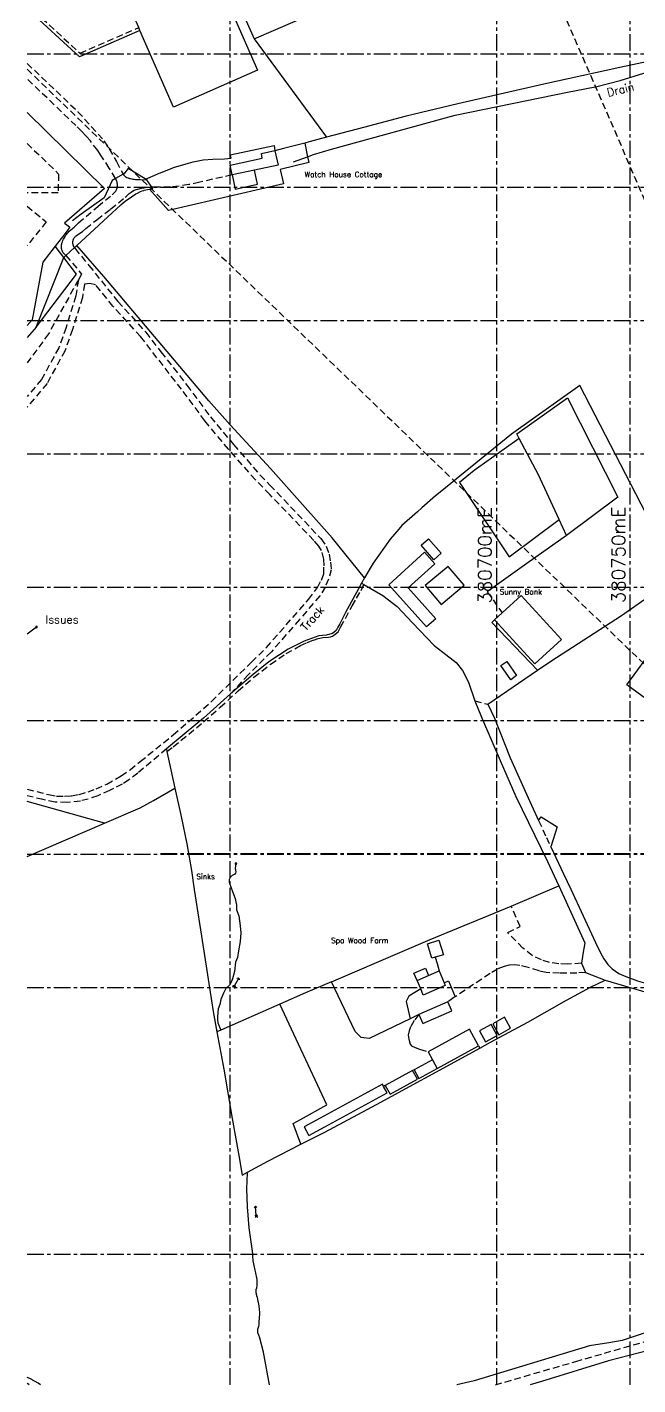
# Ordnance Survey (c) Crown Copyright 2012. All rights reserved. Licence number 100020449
# Model space of a CAD drawing. Extents: x 380524 to 381571, y 430951 to 432014.
# Drawn here: x 380524 to 380753, y 430951 to 431460 of the extents above; entities that cross this region are included whole.
import ezdxf

# ---------------------------------------------------------------- set-up
doc = ezdxf.new("R2010")
doc.units = 0
doc.header["$LTSCALE"] = 5
doc.header["$MEASUREMENT"] = 0
doc.linetypes.add('CENTER', pattern=[2, 1.25, -0.25, 0.25, -0.25])
doc.linetypes.add('DASHED', pattern=[0.75, 0.5, -0.25])
doc.layers.get('0').update_dxf_attribs({"linetype": 'CONTINUOUS'})
for name, color, linetype in [('DRGTEXT', 4, 'CONTINUOUS'), ('G8010001', 8, 'CONTINUOUS'), ('G8010021', 8, 'DASHED'), ('G8010030', 8, 'CONTINUOUS'), ('G8010032', 8, 'DASHED'), ('G8010057', 8, 'CONTINUOUS'), ('G8010059', 4, 'CONTINUOUS'), ('G8010069', 4, 'CONTINUOUS'), ('G8010572', 8, 'CENTER'), ('G8011006', 8, 'CONTINUOUS'), ('G8011009', 8, 'CONTINUOUS'), ('G8011010', 4, 'CONTINUOUS')]:
    doc.layers.add(name, color=color, linetype=linetype)
doc.styles.add('ROMANS', font='ROMANS.SHX')
doc.styles.get("Standard").update_dxf_attribs({"font": 'SIMPLEX.SHX'})

# ---------------------------------------------------------------- blocks, each defined once
blk = doc.blocks.new('POINT')
blk.add_lwpolyline([(0.004128, 2.318056, 1), (0.004128, -2.301944, 1), (0.004128, 2.318056)], format="xyb")
blk = doc.blocks.new('FLARROW')
at = {"color": 8}
for p, q in [((-0.016003, 0.013495), (3.833997, 3.863495)), ((27.69632, 0.005086), (0.000452, 0.005086)), ((23.908844, -0.003322), (27.758844, 3.846678)), ((27.758844, -0.003322), (31.608844, 3.846678)), ((-0.016003, -0.003322), (3.833997, -3.853322)), ((23.908844, -0.003322), (27.758844, -3.853322)), ((27.758844, -0.058184), (31.608844, -3.908184))]:
    blk.add_line(p, q, dxfattribs=at)

msp = doc.modelspace()

# ---------------------------------------------------------------- linework, layer by layer
at = {"layer": 'G8010001'}
for points in [[(380547.37, 431501.41), (380533.12, 431533.84), (380538.05, 431536.01), (380564.59, 431547.68), (380610.22, 431443.84), (380578.75, 431430.01), (380566.16, 431458.67)], [(380565.68, 431459.77), (380547.75, 431500.54)], [(380566.16, 431458.67), (380565.68, 431459.77)], [(380600.72, 431404.57), (380599.91, 431408.19), (380612.01, 431410.78), (380611.71, 431412.59), (380616.72, 431413.68)], [(380616.73, 431413.6), (380617.92, 431408.15), (380609.13, 431406.32)], [(380616.72, 431413.68), (380616.73, 431413.6)], [(380600.72, 431404.57), (380601.83, 431399.24), (380610.23, 431401.03), (380609.13, 431406.32)], [(380609.13, 431406.32), (380600.72, 431404.57)], [(380673.65, 431235.13), (380659.44, 431250.93), (380672.88, 431263.09), (380676.68, 431258.79), (380666.75, 431249.73), (380677.1, 431238.17), (380673.65, 431235.13)], [(380687.75, 431250.73), (380681.75, 431257.83), (380673.15, 431250.63), (380679.15, 431243.53), (380687.75, 431250.73)], [(380701.96, 431240.42), (380709.06, 431246.95), (380724.18, 431230.46), (380714.18, 431221.3), (380699.07, 431237.78)], [(380699.07, 431237.78), (380701.96, 431240.42)], [(380670.1, 431102.62), (380674.32, 431104.47)], [(380674.32, 431104.47), (380678.3, 431106.22)], [(380678.3, 431106.22), (380680.17, 431101.74)], [(380671.41, 431099.48), (380670.1, 431102.62)], [(380680.17, 431101.74), (380680.61, 431100.68), (380672.4, 431097.12), (380671.41, 431099.48)], [(380693.09, 431078.09), (380689.67, 431084.35), (380674.19, 431075.89)], [(380677.61, 431069.63), (380693.09, 431078.09)], [(380674.19, 431075.89), (380675.82, 431072.91)], [(380675.82, 431072.91), (380677.61, 431069.63)], [(380657.52, 431062.91), (380657.04, 431063.78), (380633.7, 431051.03), (380627.7, 431047.76), (380629.49, 431044.48), (380635.49, 431047.75), (380658.83, 431060.51), (380657.52, 431062.91)]]:
    msp.add_lwpolyline(points, dxfattribs=at)
at = {"layer": 'G8010021'}
for points in [[(380691.72, 431207.42), (380696.57, 431206.15)], [(380715.63, 431162.52), (380718.54, 431156.23), (380720.2, 431152.71)]]:
    msp.add_lwpolyline(points, dxfattribs=at)
at = {"layer": 'G8010030'}
for points in [[(380825.22, 431689.28), (380834.8, 431659.7), (380836.3, 431655.1), (380838.8, 431645.7), (380841.3, 431636.8), (380843.4, 431629.7), (380842.3, 431608.3), (380840.2, 431566), (380839.1, 431541.8), (380837.9, 431516.4), (380836.2, 431514.1), (380825.7, 431498.3), (380814.4, 431481.2), (380809.5, 431473.6), (380800.6, 431468.6), (380784.7, 431459.7), (380770.5, 431451.8), (380765.6, 431449), (380746.05, 431444.76), (380717.57, 431438.54), (380685.32, 431431.25), (380665.92, 431426.55), (380649.93, 431422.39), (380636.07, 431418.65)], [(380609.02, 431455.6), (380707.6, 431498.13), (380675.68, 431577.37), (380664.64, 431572.59)], [(380577.84, 431525.61), (380609.02, 431455.6)], [(380566.16, 431458.67), (380543.43, 431448.77), (380523.84, 431466.8)], [(380609.02, 431455.6), (380636.07, 431418.65)], [(380523.84, 431427.93), (380552.81, 431399.42), (380537.91, 431386.47), (380538.75, 431385.79), (380539.82, 431384.91), (380537.93, 431382.46), (380534.4, 431377.83)], [(380636.07, 431418.65), (380629.61, 431416.91), (380628.03, 431416.5)], [(380568.19, 431402.98), (380571.74, 431404.41), (380573.36, 431405.16), (380573.79, 431405.37), (380578.53, 431407.22), (380578.76, 431407.29), (380583.44, 431408.72), (380586.09, 431409.48), (380589.79, 431410.2), (380593.49, 431410.51), (380597.8, 431410.61), (380600.3, 431410.81), (380600, 431412.11), (380616.41, 431415.58), (380616.72, 431413.68)], [(380628.03, 431416.5), (380620.01, 431414.48), (380616.73, 431413.6)], [(380628.03, 431416.5), (380629.03, 431411.38)], [(380629.03, 431411.38), (380629.44, 431409.25), (380618.7, 431406.6), (380619.95, 431401.22), (380576.88, 431391.2), (380572.87, 431395.75), (380569.66, 431399.18)], [(380556.95, 431403.2), (380555.78, 431402.52), (380552.72, 431395.93), (380544.1, 431389.8), (380540.85, 431387.35)], [(380559.8, 431404.89), (380556.95, 431403.2)], [(380568.19, 431402.98), (380568.04, 431403.06), (380561.75, 431406.93), (380560.34, 431405.21), (380559.8, 431404.89)], [(380542.43, 431378.1), (380559, 431393.35), (380560.01, 431394.21), (380561.05, 431395.03), (380562.43, 431396.02), (380562.97, 431396.39), (380563.53, 431396.75), (380564.08, 431397.1), (380564.65, 431397.45), (380565.23, 431397.76), (380566.37, 431398.29), (380566.99, 431398.53), (380567.62, 431398.74), (380567.71, 431398.78), (380568.34, 431398.94), (380569, 431399.08), (380569.66, 431399.18)], [(380568.77, 431402.68), (380568.19, 431402.98)], [(380570.57, 431399.94), (380568.77, 431402.68)], [(380569.66, 431399.18), (380570.32, 431399.27), (380570.99, 431399.32), (380570.57, 431399.94)], [(380534.4, 431377.83), (380529.77, 431371.87), (380525.7, 431350.24), (380523.84, 431348.13)], [(380537.59, 431373.62), (380534.4, 431377.83)], [(380541.6, 431377.32), (380542.43, 431378.1)], [(380650.36, 431253.57), (380638.26, 431268.5), (380622.05, 431286.69), (380615.08, 431294.45), (380600.03, 431310.86), (380591.92, 431319.87), (380552.57, 431366.44), (380542.43, 431378.1)], [(380527.23, 431347.54), (380537.59, 431373.62)], [(380527.23, 431347.54), (380542.29, 431367.38), (380537.59, 431373.62)], [(380537.59, 431373.62), (380538.39, 431374.35)], [(380538.39, 431374.35), (380541.6, 431377.32)], [(380527.23, 431347.54), (380523.84, 431343.61)], [(380761.73, 431266.39), (380731.13, 431325.68), (380705.42, 431307.38), (380678.68, 431285.64), (380677, 431284.21), (380671.86, 431279.75), (380670.19, 431278.31), (380664.4, 431273.11), (380663.24, 431271.76), (380659.99, 431268.01), (380653.59, 431259.01), (380652.88, 431257.82), (380650.36, 431253.57)], [(380708.33, 431305.74), (380707.42, 431307.48), (380726.53, 431320.98), (380745.29, 431283.72), (380726.09, 431269.42)], [(380708.33, 431305.74), (380691.46, 431293.76), (380686.03, 431289.25), (380704.56, 431261.42), (380723.29, 431275.42)], [(380723.29, 431275.42), (380715.63, 431292.08), (380708.33, 431305.74)], [(380726.09, 431269.42), (380723.29, 431275.42)], [(380671.65, 431265.73), (380674.35, 431268.13), (380679.15, 431262.73), (380676.35, 431260.33), (380671.65, 431265.73)], [(380726.09, 431269.42), (380714.58, 431261.24), (380712.05, 431259.46), (380696.39, 431248.32)], [(380649.17, 431251.57), (380648.07, 431249.46), (380643.21, 431240.57), (380641.09, 431236.3), (380640.4, 431234.98), (380639.69, 431233.79), (380638.37, 431232.62), (380635.95, 431231.97), (380633.24, 431231.82), (380627.76, 431229.75), (380621.76, 431226.81), (380614.51, 431222.01), (380608.57, 431217.28), (380600.07, 431210.08)], [(380650.36, 431253.57), (380649.17, 431251.57)], [(380649.17, 431251.57), (380650.13, 431251.01)], [(380650.13, 431251.01), (380657.19, 431246.91), (380662.59, 431242.81), (380668.29, 431236.71), (380676.49, 431228.21), (380679.69, 431225.61), (380684.69, 431221.81), (380687.09, 431218.81), (380689.29, 431214.41), (380691.72, 431207.42)], [(380715.21, 431218.9), (380720.19, 431222.31), (380746.74, 431239.39), (380756.72, 431246.42)], [(380699.07, 431237.78), (380698.13, 431236.84), (380715.21, 431218.9)], [(380773.85, 431217.33), (380763.22, 431202.8), (380748.69, 431213.43), (380759.32, 431227.96), (380773.85, 431217.33)], [(380701.48, 431220.61), (380703.67, 431222.11), (380707.38, 431216.91), (380705.17, 431215.31), (380701.48, 431220.61)], [(380696.57, 431206.15), (380715.21, 431218.9)], [(380600.07, 431210.08), (380589.91, 431200.94), (380582.73, 431194.96), (380576.09, 431189.38)], [(380691.72, 431207.42), (380694.24, 431201.3), (380701.27, 431185.06), (380707.12, 431171.61), (380718.99, 431147.24), (380723.25, 431138.07)], [(380696.57, 431206.15), (380699.1, 431200.91), (380705.03, 431186.11), (380712.34, 431169.63), (380715.63, 431162.52)], [(380576.09, 431189.38), (380576.26, 431188.43)], [(380576.26, 431188.43), (380579.23, 431174.69)], [(380552.81, 431161.5), (380566.23, 431167.27), (380571.23, 431170.01), (380579.23, 431174.69)], [(380579.23, 431174.69), (380581.6, 431164.11), (380583.71, 431153.79), (380585.42, 431143.79), (380586.53, 431136.71), (380589.82, 431115.21), (380593.63, 431090.98), (380595, 431083.29)], [(380552.81, 431161.5), (380523.84, 431169.74)], [(380715.63, 431162.52), (380716.64, 431163.93), (380722.54, 431160.13), (380720.2, 431152.71)], [(380523.84, 431149.03), (380552.81, 431161.5)], [(380720.2, 431152.71), (380724.94, 431142.63), (380727.73, 431136.82), (380736.97, 431116.81), (380738.86, 431112.94), (380740.09, 431110.68), (380741.6, 431108.6), (380743.2, 431106.99), (380745.75, 431105.2), (380748.3, 431104.07), (380752.73, 431102.46), (380785.94, 431092.91), (380804.21, 431088.07), (380821.63, 431083.57), (380823.81, 431083.2)], [(380705.37, 431130.45), (380706.2, 431130.79), (380723.25, 431138.07)], [(380723.25, 431138.07), (380733, 431116.66), (380732.26, 431112.5), (380731.74, 431109.03)], [(380638, 431102.13), (380664.43, 431113.48), (380675.03, 431117.98), (380705.37, 431130.45)], [(380676.85, 431111.3), (380675.63, 431110.93), (380673.98, 431116.34), (380678.27, 431117.65), (380679.92, 431112.24), (380676.85, 431111.3)], [(380676.85, 431111.3), (380677.6, 431108.92), (380678.3, 431106.22)], [(380731.74, 431109.03), (380733.24, 431105.53)], [(380670.1, 431102.62), (380668.9, 431105.32), (380673.2, 431107.22), (380674.32, 431104.47)], [(380733.24, 431105.53), (380740.56, 431102.75)], [(380638, 431102.13), (380628.2, 431097.92), (380618.63, 431093.69)], [(380667.53, 431088.27), (380652.09, 431080.9), (380649.1, 431081.16), (380646.84, 431083.49), (380638, 431102.13)], [(380671.41, 431099.48), (380667, 431096.67), (380666, 431094.76), (380667.53, 431088.27)], [(380680.17, 431101.74), (380681.85, 431102.51), (380684.32, 431096.5)], [(380693.55, 431077.2), (380697.64, 431079.43), (380711.54, 431086.93), (380726.14, 431095.23), (380735.04, 431100.03), (380740.56, 431102.75)], [(380740.56, 431102.75), (380762.69, 431096.2), (380822.06, 431079.75), (380848.32, 431072.92), (380875.36, 431065.84)], [(380618.63, 431093.69), (380596.51, 431083.92)], [(380626.48, 431041.21), (380623.57, 431048.93), (380626.36, 431050.45), (380636.18, 431055.96), (380618.63, 431093.69)], [(380681.64, 431094.63), (380670.75, 431089.81)], [(380670.75, 431089.81), (380672.25, 431086.43), (380683.14, 431091.25), (380681.64, 431094.63)], [(380670.75, 431089.81), (380667.53, 431088.27)], [(380705.11, 431084.71), (380702.87, 431088.78), (380698.43, 431086.36), (380700.66, 431082.28), (380705.11, 431084.71)], [(380596.51, 431083.92), (380595, 431083.29)], [(380595, 431083.29), (380597.54, 431069.3), (380600.76, 431050.8), (380603.22, 431037.04), (380604.42, 431029.62), (380606.45, 431030.75)], [(380700.12, 431082.02), (380697.88, 431086.09), (380693.44, 431083.67), (380695.67, 431079.59), (380700.12, 431082.02)], [(380626.48, 431041.21), (380635.44, 431045.79), (380654.89, 431056.06), (380689.78, 431075.15), (380693.55, 431077.2)], [(380675.82, 431072.91), (380668.93, 431069.14)], [(380658.13, 431063.24), (380659.92, 431059.96), (380670.19, 431065.58), (380668.4, 431068.85)], [(380668.4, 431068.85), (380658.13, 431063.24)], [(380668.93, 431069.14), (380670.72, 431065.87), (380677.61, 431069.63)], [(380885.12, 431046.81), (380885.97, 431045.24), (380881.65, 431040.28), (380873.01, 431030.06), (380870.65, 431028.29), (380822.77, 431000), (380815.84, 430995.9), (380780.65, 430978.79), (380746.97, 430967.6), (380741.97, 430966.83), (380734.72, 430965.66), (380691.41, 430952.49), (380684.92, 430951.02)], [(380606.45, 431030.75), (380614.14, 431034.91), (380626.48, 431041.21)], [(380757.37, 430963.96), (380741.88, 430960.05), (380716.77, 430952.3), (380712.41, 430951.02)], [(380524.61, 430951.02), (380524.51, 430951.1), (380523.84, 430951.52)]]:
    msp.add_lwpolyline(points, dxfattribs=at)
at = {"layer": 'G8010032'}
for points in [[(380666.41, 431600.15), (380795.05, 431303.75)], [(380523.84, 431468.43), (380543.67, 431450.18), (380565.68, 431459.77)], [(380523.84, 431446.35), (380542.9, 431428.26), (380552.66, 431417.38), (380554.61, 431414.37), (380557.4, 431409.54), (380559.54, 431405.28), (380559.62, 431405.15), (380559.71, 431405.02), (380559.8, 431404.89)], [(380523.84, 431444.15), (380761.27, 431215.38)], [(380556.95, 431403.2), (380554.66, 431407.09), (380551.66, 431411.69), (380550.29, 431413.66), (380547.56, 431417.28), (380545.99, 431419.1), (380544.35, 431420.85), (380542.13, 431423.02), (380523.84, 431440.56)], [(380523.84, 431416.39), (380535.6, 431404.89), (380535.44, 431397.87), (380523.84, 431397.82)], [(380538.39, 431374.35), (380538.24, 431374.45), (380538.11, 431374.56), (380537.98, 431374.68), (380537.86, 431374.8), (380537.73, 431374.93), (380537.63, 431375.06), (380537.52, 431375.19), (380537.41, 431375.34), (380537.31, 431375.48), (380537.23, 431375.63), (380537.14, 431375.79), (380537.06, 431375.94), (380536.99, 431376.1), (380536.92, 431376.26), (380536.87, 431376.43), (380536.8, 431376.66), (380536.75, 431376.9), (380536.7, 431377.14), (380536.69, 431377.4), (380536.69, 431377.64), (380536.69, 431377.89), (380536.71, 431378.14), (380536.74, 431378.39), (380536.82, 431378.67), (380536.91, 431378.95), (380537.09, 431379.48), (380537.28, 431379.96), (380537.5, 431380.41), (380537.74, 431380.84), (380538.14, 431381.53), (380538.38, 431381.91), (380538.63, 431382.28), (380538.89, 431382.64), (380539.17, 431382.98), (380539.56, 431383.42), (380541.45, 431385.02), (380543.1, 431386.6), (380550.3, 431392.7), (380555.73, 431397.13), (380556.38, 431397.66), (380556.5, 431397.78), (380556.62, 431397.91), (380556.73, 431398.05), (380556.84, 431398.19), (380556.94, 431398.34), (380557.04, 431398.49), (380557.13, 431398.65), (380557.21, 431398.81), (380557.29, 431398.97), (380557.36, 431399.13), (380557.43, 431399.3), (380557.49, 431399.47), (380557.54, 431399.64), (380557.58, 431399.82), (380557.62, 431399.99), (380557.65, 431400.17), (380557.67, 431400.35), (380557.69, 431400.53), (380557.7, 431400.7), (380557.7, 431400.88), (380557.68, 431401.16), (380557.66, 431401.34), (380557.63, 431401.52), (380557.6, 431401.69), (380557.55, 431401.87), (380557.51, 431402.04), (380557.45, 431402.21), (380557.39, 431402.38), (380557.32, 431402.55), (380557.24, 431402.71), (380557.15, 431402.87), (380557.06, 431403.02), (380556.95, 431403.2)], [(380559.8, 431404.89), (380560.12, 431404.46), (380560.3, 431404.26), (380560.62, 431403.96), (380560.85, 431403.79), (380561.25, 431403.6), (380561.68, 431403.44), (380562.22, 431403.27), (380562.65, 431403.15), (380563.09, 431403.04), (380563.53, 431402.97), (380563.98, 431402.9), (380564.42, 431402.85), (380565.22, 431402.82), (380566.27, 431402.88), (380568.77, 431402.68)], [(380600.72, 431404.57), (380588.54, 431401.82), (380584.53, 431400.9), (380580.83, 431400.36), (380577.6, 431400.05), (380573.2, 431399.91), (380572.15, 431399.91), (380570.57, 431399.94)], [(380541.6, 431377.32), (380541.52, 431377.43), (380541.45, 431377.54), (380541.39, 431377.65), (380541.32, 431377.76), (380541.26, 431377.88), (380541.21, 431378.01), (380541.17, 431378.14), (380541.12, 431378.26), (380541.08, 431378.39), (380541.06, 431378.52), (380541.01, 431378.78), (380540.99, 431378.91), (380540.99, 431379.04), (380540.98, 431379.17), (380540.98, 431379.3), (380540.99, 431379.43), (380541, 431379.57), (380541.01, 431379.69), (380541.04, 431379.82), (380541.06, 431379.94), (380541.09, 431380.08), (380541.14, 431380.22), (380541.21, 431380.4), (380541.28, 431380.59), (380541.38, 431380.76), (380541.49, 431380.93), (380541.61, 431381.09), (380541.73, 431381.24), (380541.85, 431381.39), (380541.99, 431381.54), (380542.21, 431381.76), (380543.65, 431382.73), (380544.56, 431383.4), (380545.83, 431384.45), (380549.99, 431387.77), (380555.15, 431391.75), (380560.61, 431396.2), (380560.93, 431396.47), (380562.16, 431397.57), (380562.48, 431397.83), (380562.79, 431398.08), (380563.41, 431398.47), (380564.03, 431398.78), (380564.69, 431399.04), (380565.37, 431399.25), (380566.7, 431399.61), (380566.84, 431399.61), (380567.54, 431399.73), (380568.24, 431399.83), (380568.95, 431399.9), (380569.66, 431399.93), (380570.57, 431399.94)], [(380523.84, 431392.8), (380530.99, 431386.91), (380523.84, 431378.07)], [(380538.39, 431374.35), (380544.26, 431367.41), (380543.04, 431365.23)], [(380541.6, 431377.32), (380541.81, 431376.96), (380546.97, 431370.65), (380557.88, 431357.11), (380568.33, 431345.57), (380574.01, 431338.24), (380583.77, 431325.73), (380592.56, 431313.84), (380601.25, 431303.48), (380611.25, 431291.99), (380614.9, 431288.3), (380633.99, 431268.21), (380636.01, 431265.44), (380637.07, 431262.36), (380637.61, 431259.39), (380637.82, 431256.52), (380636.86, 431253.02), (380635.59, 431250.05), (380633.57, 431246.75), (380625.96, 431237.86), (380615.41, 431225.83), (380606.82, 431217.29), (380600.07, 431210.08)], [(380543.04, 431365.23), (380531.89, 431345.04), (380523.84, 431334.13)], [(380543.04, 431365.23), (380542.1, 431359.17), (380538.44, 431347.38), (380535.72, 431339.78), (380529.21, 431327.85), (380523.84, 431321.44)], [(380523.84, 431174.32), (380531.89, 431172.28), (380534.9, 431171.72), (380537.82, 431171.71), (380540.49, 431171.86), (380543.29, 431172.36), (380546.7, 431173.29), (380549.69, 431174.47), (380553.73, 431176.15), (380559.07, 431179.26), (380562.43, 431181.56), (380566.22, 431184.66), (380578.64, 431194.66), (380592.94, 431207.11), (380608, 431221.93), (380613.55, 431227.42), (380626.04, 431241.6), (380629.34, 431245.41), (380632.72, 431249.94), (380634.21, 431252.7), (380635.06, 431255.04), (380635.16, 431258.01), (380635.06, 431260.56), (380634.21, 431263.75), (380633.25, 431265.44), (380631.34, 431267.57), (380614.81, 431284.77), (380609.42, 431290.27), (380599.32, 431301.75), (380590.52, 431312.32), (380581.73, 431324.2), (380566.39, 431343.93), (380556.03, 431355.33), (380549.5, 431363.35), (380547.31, 431363.79), (380545.36, 431363.65)], [(380545.36, 431363.65), (380544.57, 431358.6), (380540.84, 431346.58), (380538.04, 431338.74), (380531.31, 431326.42), (380523.97, 431317.66), (380523.84, 431317.54)], [(380576.26, 431188.43), (380578.64, 431190.17), (380590.01, 431199.58), (380596.27, 431205.03), (380602.93, 431211.11), (380608.88, 431216.27), (380615.12, 431221.11), (380620.95, 431225.1), (380626.35, 431228.13), (380628.79, 431229.23), (380631.21, 431230.2), (380632.92, 431230.78), (380634.72, 431231.15), (380636.82, 431231.31), (380637.62, 431231.4), (380638.32, 431231.69), (380639.33, 431232.37), (380640.42, 431233.32), (380641.38, 431235.02), (380645.69, 431242.98), (380647.34, 431245.9), (380649.1, 431248.78), (380650.13, 431251.01)], [(380696.39, 431248.32), (380701.96, 431240.42)], [(380576.09, 431189.38), (380565.29, 431180.31), (380562.01, 431177.84), (380559.51, 431176.21), (380554.72, 431173.79), (380550.31, 431171.8), (380546.77, 431170.62), (380543.85, 431169.87), (380538.82, 431169.27), (380534.34, 431169.46), (380529.79, 431170.39), (380523.84, 431171.87)], [(380731.74, 431109.03), (380726.44, 431108.73), (380723.24, 431108.83), (380719.74, 431109.33), (380716.74, 431110.33), (380713.24, 431111.93), (380709.74, 431114.73), (380704.04, 431120.6), (380708.74, 431122.82), (380705.37, 431130.45)], [(380733.24, 431105.53), (380730, 431105.38), (380723.44, 431105.35), (380719.84, 431105.51), (380718.44, 431105.64), (380715.8, 431106.16), (380711.69, 431107.52), (380708.58, 431108.22), (380706.58, 431108.4), (380704.59, 431108.28), (380702.71, 431107.87), (380700.24, 431106.87), (380697.42, 431105.17), (380684.32, 431096.5)], [(380684.32, 431096.5), (380683.87, 431096.21), (380681.64, 431094.63)], [(380670.75, 431089.81), (380668.93, 431087.59), (380667.62, 431085.18), (380667.05, 431083.72), (380666.73, 431082.04), (380666.94, 431080.58), (380667.41, 431078.74), (380667.99, 431078.11), (380669.4, 431077.43), (380671.03, 431076.86), (380674.19, 431075.89)], [(380693.09, 431078.09), (380693.55, 431077.2)], [(380668.93, 431069.14), (380668.4, 431068.85)], [(380658.13, 431063.24), (380657.52, 431062.91)], [(380699.43, 430951.02), (380729.55, 430959.8), (380758.97, 430968.23), (380766.16, 430970.19), (380771.46, 430972.26), (380778.06, 430974.71), (380782.76, 430976.68), (380788.87, 430979.34), (380806.37, 430987.31), (380815.87, 430992.45), (380821.78, 430995.81), (380828.55, 431000), (380840.74, 431007.05), (380856.21, 431016.28), (380863.96, 431021.12), (380867.57, 431023.3), (380889.09, 431036.24), (380894.54, 431039.33), (380902.67, 431043.8)]]:
    msp.add_lwpolyline(points, dxfattribs=at)
at = {"layer": 'G8010059'}
for points in [[(380629.03, 431411.38), (380631.21, 431412.17), (380637.96, 431414.25), (380684.36, 431427.01), (380727.11, 431435.71), (380729.1, 431436.1), (380737.5, 431437.7), (380746.2, 431440), (380755.1, 431442.7), (380764.1, 431445.8), (380769.5, 431447.9), (380776.6, 431451.4), (380786.6, 431456.3), (380794.5, 431460.4)], [(380623.74, 431409.46), (380629.03, 431411.38)], [(380527.36, 431235.07), (380523.84, 431232.44)], [(380602.12, 431146.39), (380601.91, 431145.59), (380601.9, 431144.59), (380601.99, 431143.98), (380602.08, 431143.29), (380601.98, 431142.79), (380601.77, 431142.4), (380600.77, 431141.92), (380599.96, 431141.23), (380599.65, 431140.44), (380599.54, 431139.44), (380600.52, 431136.91), (380601.8, 431133.38), (380602.08, 431132.07), (380602.37, 431130.87), (380602.36, 431129.06), (380603.24, 431126.84), (380603.71, 431123.02), (380603.99, 431120.41), (380603.77, 431117.2), (380603.14, 431113.68), (380602.72, 431111.26), (380602, 431109.45), (380601.59, 431106.01), (380600.87, 431103.18), (380600.36, 431101.97), (380599.75, 431100.86), (380598.95, 431100.15), (380598.34, 431099.55), (380597.43, 431097.83), (380596.52, 431095.41), (380596.12, 431093.59), (380595.42, 431091.97), (380595.23, 431089.14), (380595.24, 431087.93), (380595.35, 431086.71), (380596.51, 431083.92)], [(380614.69, 430951.02), (380612.49, 430963.22), (380611.01, 430969.02), (380610.9, 430969.32), (380610.7, 430969.62), (380610.38, 430970.52), (380610.37, 430971.83), (380610.75, 430973.03), (380610.85, 430973.54), (380610.84, 430974.34), (380611.02, 430976.24), (380611.1, 430977.55), (380611.09, 430978.15), (380610.98, 430979.45), (380610.86, 430980.65), (380610.76, 430981.26), (380610.55, 430981.85), (380610.44, 430982.25), (380610.22, 430983.86), (380610.01, 430984.16), (380609.91, 430984.46), (380609.8, 430984.86), (380609.8, 430985.16), (380609.7, 430985.46), (380609.69, 430986.36), (380609.78, 430986.76), (380609.98, 430987.37), (380609.97, 430987.57), (380610.07, 430987.97), (380610.05, 430989.37), (380610.15, 430989.77), (380610.14, 430990.18), (380610.04, 430990.57), (380610.03, 430991.08), (380609.18, 430994.58), (380608.65, 430997.49), (380608.52, 430999.49), (380608.48, 431000), (380608.4, 431001.19), (380607.96, 431003.7), (380607.09, 431009.9), (380606.49, 431017.72), (380606.2, 431024.53), (380606.43, 431030.45), (380606.45, 431030.75)], [(380528.82, 430951.02), (380527.93, 430951.71), (380526.91, 430952.31), (380525.9, 430952.81), (380525.8, 430952.91), (380524.79, 430953.4), (380523.84, 430953.77)]]:
    msp.add_lwpolyline(points, dxfattribs=at)
at = {"layer": 'G8010572', "flags": 128}
for points in [[(380600, 430951.02), (380600, 431973.67)], [(380700, 430951.02), (380700, 431973.67)], [(380750, 430951.02), (380750, 431973.67)], [(380523.84, 431450), (381478.62, 431450)], [(380523.84, 431400), (381478.62, 431400)], [(380523.84, 431350), (381478.62, 431350)], [(380523.84, 431300), (381478.62, 431300)], [(380523.84, 431250), (381478.62, 431250)], [(380523.84, 431200), (381478.62, 431200)], [(380523.84, 431150), (381478.62, 431150)], [(380573.9, 431150.15), (381528.68, 431150.15)], [(380523.84, 431100), (381478.62, 431100)], [(380523.84, 431000), (381478.62, 431000)]]:
    msp.add_lwpolyline(points, dxfattribs=at)

# ---------------------------------------------------------------- block references
at = {"layer": 'G8010057', "xscale": 0.13, "yscale": 0.13}
for p in [(380527.36, 431235.07), (380602.12, 431146.39)]:
    msp.add_blockref('POINT', p, dxfattribs=at)
at = {"layer": 'G8010069', "xscale": 0.13, "yscale": 0.13}
for p, rotation in [((380603.18, 431103.47), 241), ((380609.41, 431017.94), 275.5)]:
    msp.add_blockref('FLARROW', p, dxfattribs=dict(at, rotation=rotation))

# ---------------------------------------------------------------- texts
at = {"layer": 'DRGTEXT', "char_height": 5, "width": 59.6328, "attachment_point": 1, "rotation": 90, "style": 'ROMANS'}
for s, insert in [('380700mE', (380693.01, 431243.87)), ('380750mE', (380743.08, 431244.02))]:
    msp.add_mtext(s, dxfattribs=dict(at, insert=insert))
at = {"layer": 'G8011006'}
for s, p in [('Watch House Cottage', (380627.89, 431403.74)), ('Sunny Bank', (380701.06, 431247.28)), ('Spa Wood Farm', (380637.83, 431116.6))]:
    msp.add_text(s, height=2, dxfattribs=at).set_placement(p)
at = {"layer": 'G8011009'}
msp.add_text('Track', height=3, rotation=48.2, dxfattribs=at).set_placement((380628.34, 431233.36))
at = {"layer": 'G8011010'}
msp.add_text('Drain', height=3, rotation=13.3, dxfattribs=at).set_placement((380741.69, 431433.89))
for s, height, p in [('Issues', 3, (380530.75, 431236.42)), ('Sinks', 2, (380587.3, 431140.57))]:
    msp.add_text(s, height=height, dxfattribs=at).set_placement(p)

doc.saveas('drawing.dxf')
